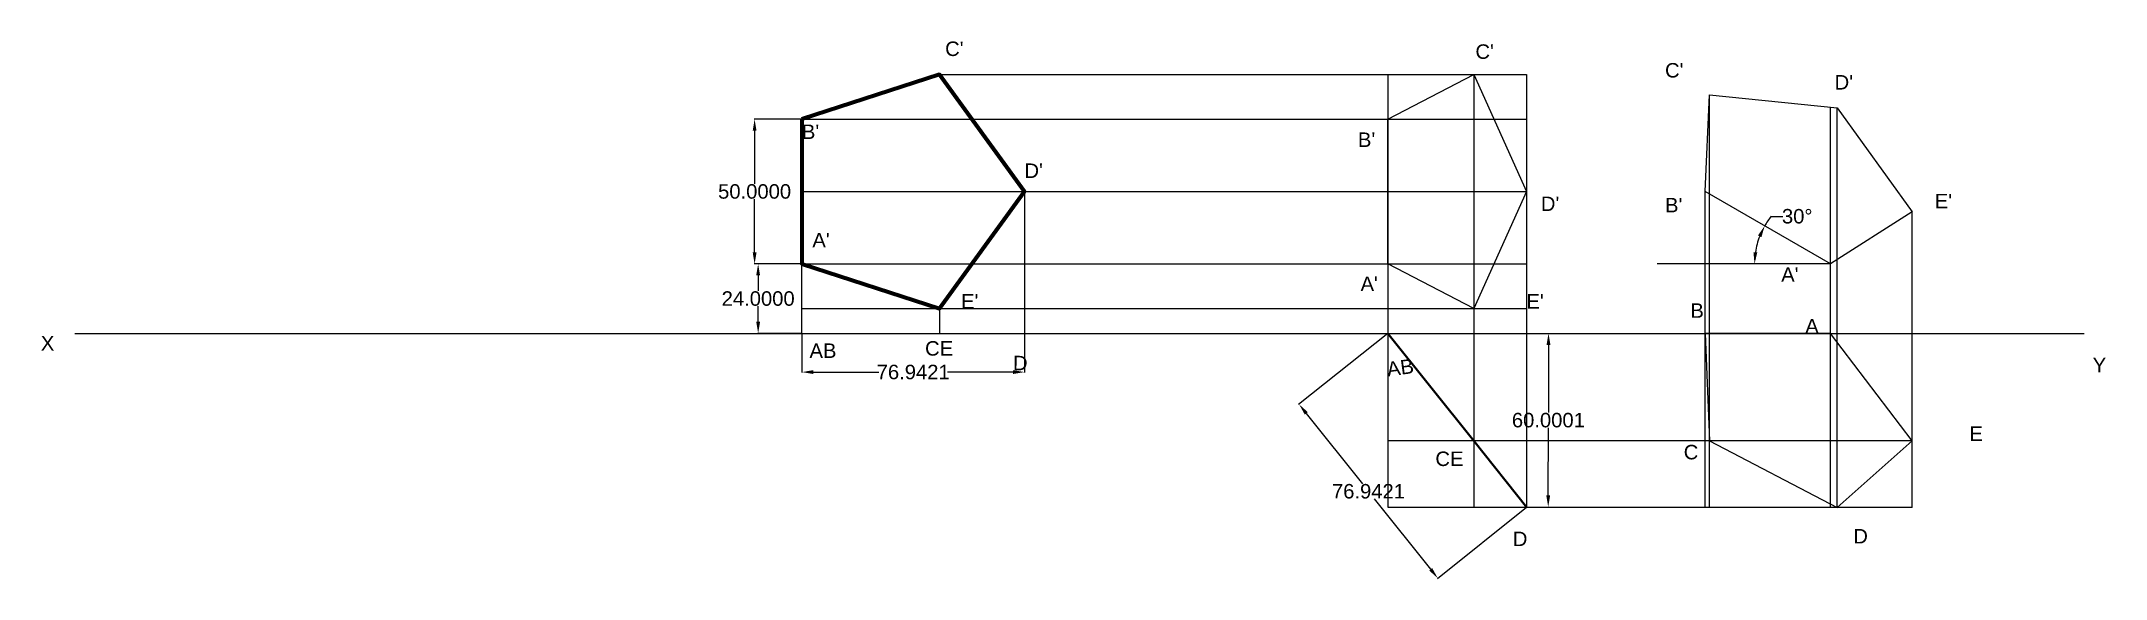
# Model space of a CAD drawing. Header units: inches. Extents: x -201 to 513, y -85 to 101.
import ezdxf

# ---------------------------------------------------------------- set-up
doc = ezdxf.new("R2010")
doc.units = ezdxf.units.IN
doc.header["$MEASUREMENT"] = 0
doc.styles.get("Standard").update_dxf_attribs({"font": 'arial.ttf'})
doc.styles.add('style1', font='arial.ttf', dxfattribs={"height": 5})
doc.dimstyles.new('Copy of Standard', dxfattribs={"dimtxt": 5, "dimasz": 4, "dimexe": 0.18, "dimexo": 0.0625, "dimgap": 0.09, "dimtad": 0, "dimtih": 1, "dimtoh": 1, "dimdec": 4, "dimzin": 0, "dimdsep": 46, "dimtxsty": 'Standard', "dimcen": 0.09, "dimadec": 0, "dimazin": 0, "dimtfac": 1, "dimtdec": 4, "dimtofl": 0, "dimtmove": 0, "dimatfit": 3, "dimfxl": 1, "dimtolj": 1, "dimtzin": 0, "dimarcsym": 0})

# ---------------------------------------------------------------- blocks, each defined once
blk = doc.blocks.new('*D3')
at = {"color": 0, "lineweight": -2, "transparency": 16777216}
for p, q in [((62.23, 74), (45.75, 74)), ((45.93, 70), (45.93, 51.64)), ((45.93, 28), (45.93, 46.36)), ((62.23, 24), (45.75, 24))]:
    blk.add_line(p, q, dxfattribs=at)
at = {"color": 0, "transparency": 16777216}
for points in [[(45.27, 70), (46.6, 70), (45.93, 74)], [(45.27, 28), (46.6, 28), (45.93, 24)]]:
    blk.add_solid(points, dxfattribs=at)
at = {"layer": 'Defpoints', "color": 0, "transparency": 16777216}
for p in [(62.29, 74), (45.93, 24), (62.29, 24)]:
    blk.add_point(p, dxfattribs=at)
at = {"color": 0, "transparency": 16777216, "insert": (45.93, 49), "char_height": 5, "attachment_point": 5}
blk.add_mtext('\\A1;50.0000', dxfattribs=at)
blk = doc.blocks.new('*D4')
at = {"color": 0, "lineweight": -2, "transparency": 16777216}
for p, q in [((62.29, -0.06), (62.29, -13.57)), ((139.23, -0.06), (139.23, -13.57)), ((66.29, -13.39), (88.85, -13.39)), ((135.23, -13.39), (112.67, -13.39))]:
    blk.add_line(p, q, dxfattribs=at)
at = {"color": 0, "transparency": 16777216}
for points in [[(66.29, -12.72), (66.29, -14.05), (62.29, -13.39)], [(135.23, -12.72), (135.23, -14.05), (139.23, -13.39)]]:
    blk.add_solid(points, dxfattribs=at)
at = {"layer": 'Defpoints', "color": 0, "transparency": 16777216}
for p in [(62.29, 0), (139.23, 0), (139.23, -13.39)]:
    blk.add_point(p, dxfattribs=at)
at = {"color": 0, "transparency": 16777216, "insert": (100.76, -13.39), "char_height": 5, "attachment_point": 5}
blk.add_mtext('\\A1;76.9421', dxfattribs=at)
blk = doc.blocks.new('*D5')
at = {"color": 0, "lineweight": -2, "transparency": 16777216}
for p, q in [((264.85, -0.04), (234.03, -24.63)), ((236.67, -27.65), (256.06, -51.94)), ((279.68, -81.53), (260.28, -57.23)), ((312.84, -60.17), (282.03, -84.77))]:
    blk.add_line(p, q, dxfattribs=at)
at = {"color": 0, "transparency": 16777216}
for points in [[(237.19, -27.23), (236.15, -28.06), (234.18, -24.52)], [(280.2, -81.11), (279.16, -81.94), (282.17, -84.65)]]:
    blk.add_solid(points, dxfattribs=at)
at = {"layer": 'Defpoints', "color": 0, "transparency": 16777216}
for p in [(264.9, 0), (312.89, -60.14), (282.17, -84.65)]:
    blk.add_point(p, dxfattribs=at)
at = {"color": 0, "transparency": 16777216, "insert": (258.17, -54.59), "char_height": 5, "attachment_point": 5}
blk.add_mtext('\\A1;76.9421', dxfattribs=at)
blk = doc.blocks.new('*D6')
at = {"color": 0, "lineweight": -2, "transparency": 16777216}
for p, q in [((312.96, 0), (320.6, -0.01)), ((320.42, -4.01), (320.37, -27.37)), ((320.32, -56.01), (320.37, -32.66)), ((312.85, -60), (320.5, -60.01))]:
    blk.add_line(p, q, dxfattribs=at)
at = {"color": 0, "transparency": 16777216}
for points in [[(319.75, -4.01), (321.08, -4.01), (320.42, -0.01)], [(319.66, -56.01), (320.99, -56.01), (320.32, -60.01)]]:
    blk.add_solid(points, dxfattribs=at)
at = {"layer": 'Defpoints', "color": 0, "transparency": 16777216}
for p in [(312.89, 0), (312.78, -60), (320.32, -60.01)]:
    blk.add_point(p, dxfattribs=at)
at = {"color": 0, "transparency": 16777216, "insert": (320.37, -30.01), "char_height": 5, "attachment_point": 5}
blk.add_mtext('\\A1;60.0001', dxfattribs=at)
blk = doc.blocks.new('*D7')
at = {"color": 0, "lineweight": -2, "transparency": 16777216}
for p, q in [((62.23, 24), (46.98, 24)), ((47.16, 20), (47.16, 14.64)), ((47.16, 4), (47.16, 9.36)), ((62.23, 0), (46.98, 0))]:
    blk.add_line(p, q, dxfattribs=at)
at = {"color": 0, "transparency": 16777216}
for points in [[(46.49, 20), (47.82, 20), (47.16, 24)], [(46.49, 4), (47.82, 4), (47.16, 0)]]:
    blk.add_solid(points, dxfattribs=at)
at = {"layer": 'Defpoints', "color": 0, "transparency": 16777216}
for p in [(62.29, 24), (62.29, 0), (47.16, 0)]:
    blk.add_point(p, dxfattribs=at)
at = {"color": 0, "transparency": 16777216, "insert": (47.16, 12), "char_height": 5, "attachment_point": 5}
blk.add_mtext('\\A1;24.0000', dxfattribs=at)
blk = doc.blocks.new('*D8')
at = {"color": 0, "lineweight": -2, "transparency": 16777216}
blk.add_line((397.42, 40.43), (401.42, 40.43), dxfattribs=at)
for start, end in [(141.26428, 150), (158.73572, 171.26428)]:
    blk.add_arc((417.9, 24), 26.26, start, end, dxfattribs=at)
at = {"color": 0, "transparency": 16777216}
for points in [[(392.83, 33.81), (394.03, 33.24), (395.16, 37.13)], [(392.61, 27.94), (391.28, 28.04), (391.64, 24)]]:
    blk.add_solid(points, dxfattribs=at)
at = {"layer": 'Defpoints', "color": 0, "transparency": 16777216}
for p in [(374.6, 49), (392.04, 28.56), (357.94, 24), (417.9, 24), (417.9, 24)]:
    blk.add_point(p, dxfattribs=at)
at = {"color": 0, "transparency": 16777216, "insert": (406.41, 40.43), "char_height": 5, "attachment_point": 5}
blk.add_mtext('\\A1;30°', dxfattribs=at)

msp = doc.modelspace()

# ---------------------------------------------------------------- linework, layer by layer
at = {"color": 251, "true_color": 0x636466}
for p, q in [((109.84057, 89.45085), (312.78487, 89.45085)), ((264.89508, 89.45085), (264.89508, -60)), ((294.55945, 89.45085), (294.55945, -60)), ((312.78487, 89.45085), (312.78487, -60)), ((376.0501, -60.13552), (376.0501, 82.41552)), ((62.28775, 74), (312.78487, 74)), ((417.90002, -60.13552), (417.90002, 78.20462)), ((420.19428, -60.13552), (420.19428, 77.97377)), ((62.28775, 49), (312.78487, 49)), ((139.22984, 49), (139.22984, 0)), ((374.59875, -60.13552), (374.59875, 49)), ((446.11303, -60.13552), (446.11303, 41.96467)), ((62.28775, 24), (312.78487, 24)), ((417.90002, 24), (357.93709, 24)), ((62.28775, 8.54915), (312.78487, 8.54915)), ((109.84057, 8.54915), (109.84057, 0)), ((446.11303, -37.1658), (264.89508, -37.1658)), ((264.89508, -60), (350.62785, -60)), ((446.11303, -60.13552), (312.89304, -60.13552))]:
    msp.add_line(p, q, dxfattribs=at)
for p, q in [((264.89508, 74), (294.55945, 89.45085)), ((294.55945, 89.45085), (312.78487, 49)), ((374.59875, 49), (376.0501, 82.41552)), ((376.0501, 82.41552), (420.19428, 77.97377)), ((264.89508, 24), (264.89508, 74)), ((420.19428, 77.97377), (446.11303, 41.96467)), ((312.78487, 49), (294.55945, 8.54915)), ((417.90002, 24), (374.59875, 49)), ((446.11303, 41.96467), (417.90002, 24)), ((62.28775, 0), (62.28775, 24)), ((294.55945, 8.54915), (264.89508, 24)), ((-189.05173, 0), (505.65243, 0)), ((417.90002, 0), (374.59875, 0)), ((374.59875, 0), (376.0501, -37.1658)), ((446.11303, -37.1658), (417.90002, 0)), ((376.0501, -37.1658), (420.19428, -60.13552)), ((420.19428, -60.13552), (446.11303, -37.1658))]:
    msp.add_line(p, q)
at = {"color": 9, "true_color": 0xc7c8ca}
msp.add_line((-189.05173, 0), (505.65243, 0), dxfattribs=at)
at = {"lineweight": 100}
msp.add_lwpolyline([(62.28775, 74), (62.28775, 24), (109.84057, 8.54915), (139.22984, 49), (109.84057, 89.45085)], close=True, dxfattribs=at)
msp.add_lwpolyline([(62.28775, 0), (109.84057, 0), (139.22984, 0)])
at = {"lineweight": 40}
msp.add_lwpolyline([(264.89508, 0), (294.55945, -37.1658), (312.89304, -60.13552)], dxfattribs=at)

# ---------------------------------------------------------------- texts
at = {"style": 'style1'}
for s, p in [("C'", (111.80427, 95.82651)), ("C'", (295.15444, 94.84965)), ("C'", (360.70691, 88.39182)), ("D'", (419.33483, 84.24035)), ("B'", (62.28775, 67.1525)), ("B'", (254.53036, 64.40556)), ("D'", (139.22984, 53.69702)), ("D'", (317.77466, 42.26441)), ("B'", (360.70691, 41.80313)), ("E'", (453.95762, 43.18695)), ("A'", (65.89569, 29.7209)), ("A'", (400.86934, 17.81688)), ("E'", (117.30375, 8.54915)), ("E'", (312.78487, 8.54915)), ('B', (369.47802, 5.36248)), ('A', (409.17881, 0)), ('AB', (64.91334, -8.49073)), ('CE', (104.86589, -7.70133)), ('Y', (508.55958, -13.43375)), ('E', (465.96018, -37.1658)), ('CE', (281.30532, -45.83895)), ('C', (367.16983, -43.53258)), ('D', (308.08027, -73.51539)), ('D', (425.79775, -72.59285))]:
    msp.add_text(s, height=5, dxfattribs=at).set_placement(p)
for s, rotation, p in [("A'", 0.83415574, (255.45364, 14.58796)), ('D', 359.09771224, (135.22984, -12.72146)), ('AB', 7.77984649, (264.89508, -14.93358))]:
    msp.add_text(s, height=5, rotation=rotation, dxfattribs=at).set_placement(p)
at = {"insert": (-200.84903, -0.9491), "char_height": 5, "attachment_point": 1, "style": 'style1'}
msp.add_mtext_dynamic_manual_height_columns('X', width=21.7496439, gutter_width=25, heights=[0], dxfattribs=at)

# ---------------------------------------------------------------- dimensions: what is measured, and where the dimension line sits
for base, p1, p2, picture, middle in [((45.9328, 24), (62.28775, 74), (62.28775, 24), '*D3', (45.9328, 49)), ((47.15748, 0), (62.28775, 24), (62.28775, 0), '*D7', (47.15748, 12))]:
    dim = msp.add_linear_dim(base=base, p1=p1, p2=p2, angle=90, dimstyle='Copy of Standard')
    dim.commit()
    dim.dimension.update_dxf_attribs({"geometry": picture, "text_midpoint": middle})
dim = msp.add_angular_dim_2l(base=(392.03838, 28.56011), line1=((417.90002, 24), (357.93709, 24)), line2=((417.90002, 24), (374.59875, 49)), dimstyle='Copy of Standard')
dim.commit()
dim.dimension.update_dxf_attribs({"geometry": '*D8', "text_midpoint": (406.40848, 40.43202)})
dim = msp.add_linear_dim(base=(139.22984, -13.38813), p1=(62.28775, 0), p2=(139.22984, 0), dimstyle='Copy of Standard')
dim.commit()
dim.dimension.update_dxf_attribs({"geometry": '*D4', "text_midpoint": (100.75879, -13.38813)})
for p1, p2, distance, picture, middle in [((264.89508, 0), (312.89304, -60.13552), -39.3051, '*D5', (258.17443, -54.58704)), ((312.89304, 0), (312.78487, -60), 7.53087, '*D6', (320.36981, -30.01358))]:
    dim = msp.add_aligned_dim(p1=p1, p2=p2, distance=distance, dimstyle='Copy of Standard')
    dim.commit()
    dim.dimension.update_dxf_attribs({"geometry": picture, "text_midpoint": middle})

doc.saveas('drawing.dxf')
